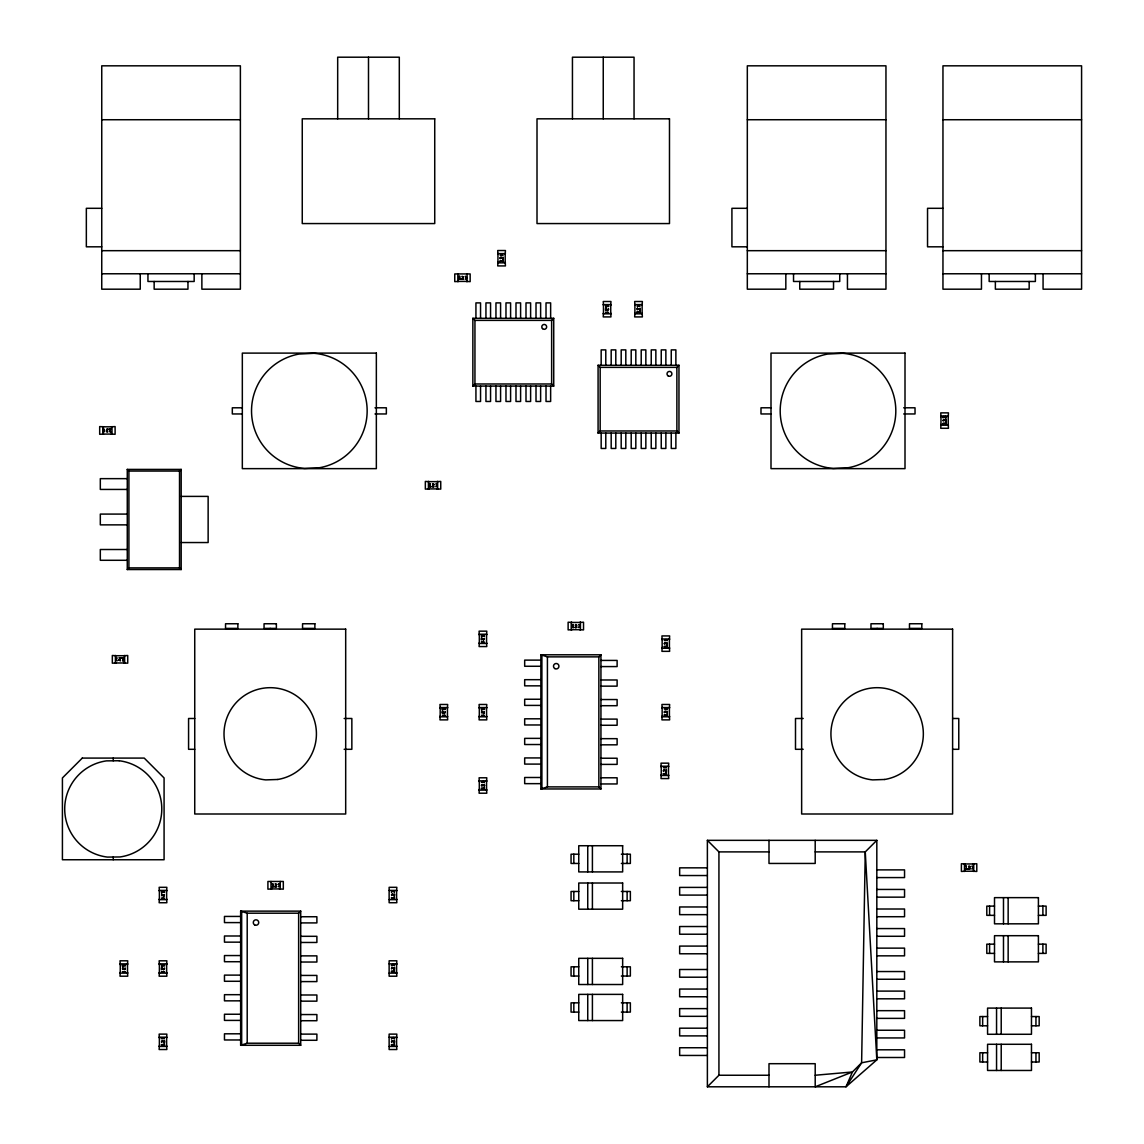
<?xml version="1.0" encoding="UTF-8"?>
<svg xmlns="http://www.w3.org/2000/svg" width="1144" height="1144" viewBox="0 0 1144 1144"><rect width="100%" height="100%" fill="white"/><g stroke="black" fill="none" stroke-linecap="round" stroke-linejoin="round"><path stroke-width="1.5" d="M164.364 1038.68C164.636 1036.164 157.157 1039.639 164.35 1038.495M394.351 891.877C394.694 893.006 393.178 890.289 391.577 891.548C390.905 894.193 392.535 888.488 394.537 891.662M394.351 965.35C394.694 966.437 393.178 963.877 391.577 965.035C390.905 967.681 392.535 961.975 394.537 965.136M394.351 1038.68C394.709 1039.753 393.15 1037.208 391.577 1038.352C390.933 1040.926 392.606 1035.306 394.537 1038.466M484.412 789.26L484.441 787.53M576.69 627.284C573.316 629.843 578.635 623.251 575.175 625.239C575.975 622.865 578.449 626.712 575.117 627.341L576.69 627.355M969.897 866.58L968.167 869.097L970.169 868.811M181.181 569.54L179.522 567.882L179.522 471.056L181.181 469.412L127.27 469.412L127.27 569.54L181.181 569.54L181.181 469.412M127.27 569.54L128.915 567.882L128.915 471.056L127.27 469.412M472.858 386.071L474.946 383.984L551.637 383.984L553.725 386.071L553.725 318.304L472.858 318.304L472.858 386.071L553.725 386.071M472.858 318.304L474.946 320.377L551.637 320.377L553.725 318.304M598.083 433.061L600.171 430.973L676.876 430.973L678.964 433.061L678.964 365.279L598.083 365.279L598.083 433.061L678.964 433.061M598.083 365.279L600.171 367.367L676.876 367.367L678.964 365.279M300.715 1045.287L298.641 1043.214L298.641 913.198L300.715 911.124L240.64 911.124L240.64 1045.287L300.715 1045.287L300.715 911.124M600.943 788.96L598.855 786.886L598.855 656.87L600.943 654.797L540.855 654.797L540.855 788.96L600.943 788.96L600.943 654.797M240.64 1045.287L247.204 1043.214L298.641 1043.214M540.855 788.96L547.418 786.886L598.855 786.886M876.819 840.339L865.264 851.894L861.618 1062.79L846.017 1086.8L707.378 1086.8L707.378 840.339L876.819 840.339L876.819 1059.859L846.017 1086.8L852.437 1071.971L861.618 1062.79L876.819 1059.859L865.264 851.894L815.2 851.894M707.378 1086.8L718.933 1075.246L718.933 851.894L707.378 840.339M637.38 308.465L637.294 309.895L637.279 308.294L640.025 310.124L640.025 308.136L639.811 309.924L637.423 308.208M164.25 895.938C164.479 891.491 164.464 899.227 161.719 894.308C161.919 898.455 160.832 892.206 164.021 895.838M125.125 969.411C125.254 964.864 125.425 972.715 122.594 967.781C122.794 971.942 121.707 965.679 124.896 969.311M484.184 713.098C484.427 708.636 484.441 716.416 481.667 711.454C481.867 715.615 480.766 709.366 483.969 712.984M572.872 624.724L572.057 624.781L573.087 624.452L572.872 627.355M966.137 866.265L965.321 866.323L966.351 865.979L966.137 868.897M815.2 1075.246L852.437 1071.971L815.2 1086.8L815.2 1063.691L768.997 1063.691L768.997 1086.8M101.745 119.734L240.383 119.734M747.318 119.734L885.956 119.734M942.956 119.734L1081.581 119.734M101.745 208.308L86.343 208.308L86.343 246.818L101.745 246.818M747.318 208.308L731.917 208.308L731.917 246.818L747.318 246.818M942.956 208.308L927.541 208.308L927.541 246.818L942.956 246.818M101.745 250.679L240.383 250.679M747.318 250.679L885.956 250.679M942.956 250.679L1081.581 250.679M497.726 253.596L505.433 253.596M497.94 254.368L497.726 250.522L505.433 250.522L505.205 254.368M502.874 260.961L499.957 260.961L500.371 262.019L500.243 261.175L502.874 261.175M497.94 262.076L497.726 265.923L505.433 265.923L505.205 262.076M497.726 262.848L505.433 262.848M101.745 273.773L240.383 273.773M747.318 273.773L885.956 273.773M942.956 273.773L1081.581 273.773M457.829 281.41L467.081 281.41M603.245 304.59L610.953 304.59M634.677 304.59L642.37 304.59M603.474 305.362L603.245 301.501L610.953 301.501L610.739 305.362M634.891 305.362L634.677 301.501L642.37 301.501L642.141 305.362M605.805 306.263L608.436 306.263L608.308 305.419L608.722 306.463L605.805 306.463M639.811 311.954L636.893 311.954L637.308 312.998L637.179 312.155L639.811 312.155M603.474 313.056L603.245 316.917L610.953 316.917L610.739 313.056M634.891 313.056L634.677 316.917L642.37 316.917L642.141 313.056M603.245 313.828L610.953 313.828M634.677 313.828L642.37 313.828M242.328 407.793L232.318 407.793L232.318 413.956L242.328 413.956M374.989 407.793L386.357 407.793L386.357 413.956L374.989 413.956M770.999 407.793L760.989 407.793L760.989 413.956L770.999 413.956M903.66 407.793L915.028 407.793L915.028 413.956L903.66 413.956M940.754 415.958L948.447 415.958M940.969 416.731L940.754 412.87L948.447 412.87L948.219 416.731M945.888 423.323L942.971 423.323L943.385 424.367L943.257 423.523L945.888 423.523M940.969 424.424L940.754 428.285L948.447 428.285L948.219 424.424M940.754 425.196L948.447 425.196M102.774 426.812L112.012 426.812M102.774 434.077L112.012 434.077M128.915 471.056L179.522 471.056M127.27 478.65L100.315 478.65L100.315 489.432L127.27 489.432M428.414 481.638L437.651 481.638M428.414 488.903L437.651 488.903M181.181 496.396L208.137 496.396L208.137 542.542L181.181 542.542M127.27 514.085L100.315 514.085L100.315 524.867L127.27 524.867M127.27 549.506L100.315 549.506L100.315 560.288L127.27 560.288M128.915 567.882L179.522 567.882M571.213 622.436L580.451 622.436M571.213 629.686L580.451 629.686M479.093 634.234L486.786 634.234M479.322 635.006L479.093 631.159L486.786 631.159L486.572 635.006M481.653 635.907L484.284 635.907L484.155 635.063L484.57 636.107L481.653 636.107M661.933 639.01L669.64 639.01M662.147 639.782L661.933 635.921L669.64 635.921L669.412 639.782M479.322 642.699L479.093 646.56L486.786 646.56L486.572 642.699M479.093 643.471L486.786 643.471M667.081 646.374L664.163 646.374L664.578 647.418L664.449 646.574L667.081 646.574M662.147 647.475L661.933 651.336L669.64 651.336L669.412 647.475M661.933 648.248L669.64 648.248M115.401 655.726L124.639 655.726M540.855 654.797L547.418 656.87L598.855 656.87M540.855 660.117L524.681 660.117L524.681 666.266L540.855 666.266M600.943 660.417L617.116 660.417L617.116 666.58L600.943 666.58M115.401 662.977L124.639 662.977M540.855 679.679L524.681 679.679L524.681 685.842L540.855 685.842M600.943 679.979L617.116 679.979L617.116 686.143L600.943 686.143M540.855 699.241L524.681 699.241L524.681 705.405L540.855 705.405M600.943 699.542L617.116 699.542L617.116 705.705L600.943 705.705M439.968 707.55L447.661 707.55M479.093 707.55L486.786 707.55M661.933 707.55L669.64 707.55M440.197 708.322L439.968 704.475L447.661 704.475L447.447 708.322M479.322 708.322L479.093 704.475L486.786 704.475L486.572 708.322M662.147 708.322L661.933 704.475L669.64 704.475L669.412 708.322M442.528 709.223L445.159 709.223L445.03 708.379L445.445 709.437L442.528 709.437M481.653 709.223L484.284 709.223L484.155 708.379L484.57 709.437L481.653 709.437M667.081 714.914L664.163 714.914L664.578 715.972L664.449 715.129L667.081 715.129M440.197 716.03L439.968 719.876L447.661 719.876L447.447 716.03M479.322 716.03L479.093 719.876L486.786 719.876L486.572 716.03M662.147 716.03L661.933 719.876L669.64 719.876L669.412 716.03M439.968 716.802L447.661 716.802M479.093 716.802L486.786 716.802M661.933 716.802L669.64 716.802M194.737 718.489L188.574 718.489L188.574 749.306L194.737 749.306M344.158 718.489L351.851 718.489L351.851 749.306L344.158 749.306M803.188 718.489L795.495 718.489L795.495 749.306L803.188 749.306M952.609 718.489L958.772 718.489L958.772 749.306L952.609 749.306M540.855 718.804L524.681 718.804L524.681 724.967L540.855 724.967M600.943 719.104L617.116 719.104L617.116 725.267L600.943 725.267M540.855 738.366L524.681 738.366L524.681 744.529L540.855 744.529M600.943 738.666L617.116 738.666L617.116 744.83L600.943 744.83M540.855 757.929L524.681 757.929L524.681 764.092L540.855 764.092M600.943 758.229L617.116 758.229L617.116 764.392L600.943 764.392M661.017 766.237L668.711 766.237M661.232 767.009L661.017 763.162L668.711 763.162L668.482 767.009M666.151 773.616L663.234 773.616L663.649 774.66L663.52 773.816L666.151 773.816M661.232 774.717L661.017 778.563L668.711 778.563L668.482 774.717M661.017 775.489L668.711 775.489M540.855 777.491L524.681 777.491L524.681 783.654L540.855 783.654M600.943 777.791L617.116 777.791L617.116 783.955L600.943 783.955M479.093 780.88L486.786 780.88M479.307 781.652L479.093 777.791L486.786 777.791L486.558 781.652M484.155 784.627C486.701 787.716 480.137 782.839 482.11 786.142C479.736 785.342 483.583 782.882 484.227 786.214M484.241 788.245L481.324 788.245L481.724 789.288L481.61 788.445L484.241 788.445M479.307 789.346L479.093 793.207L486.786 793.207L486.558 789.346M479.093 790.118L486.786 790.118M718.933 851.894L768.997 851.894M578.75 854.196L571.056 854.196L571.056 863.448L578.75 863.448M621.364 854.196L630.358 854.196L630.358 863.448L621.364 863.448M964.464 863.963L973.716 863.963M707.378 867.838L679.65 867.838L679.65 875.532L707.378 875.532M969.955 868.897L968.367 868.897C973.229 866.18 965.536 866.122 970.012 866.351M876.819 869.883L904.546 869.883L904.546 877.577L876.819 877.577M964.464 871.227L973.716 871.227M707.378 887.401L679.65 887.401L679.65 895.094L707.378 895.094M270.985 888.931L280.223 888.931M876.819 889.446L904.546 889.446L904.546 897.153L876.819 897.153M159.145 890.404L166.852 890.404M389.132 890.404L396.839 890.404M159.388 891.176L159.145 887.315L166.852 887.315L166.638 891.176M396.596 891.176L396.839 887.315L389.132 887.315L389.132 902.716L396.839 902.716L396.596 898.869M578.75 891.476L571.056 891.476L571.056 900.714L578.75 900.714M621.364 891.476L630.358 891.476L630.358 900.714L621.364 900.714M161.704 892.077L164.336 892.077L164.221 891.233L164.622 892.277L161.704 892.277M394.28 897.768L391.362 897.768L391.763 898.812L391.648 897.969L394.28 897.969M159.388 898.869L159.145 902.73L166.852 902.73L166.638 898.869M159.145 899.642L166.852 899.642M389.132 899.642L396.839 899.642M994.508 906.105L986.8 906.105L986.8 915.357L994.508 915.357M1038.409 906.105L1046.116 906.105L1046.116 915.357L1038.409 915.357M707.378 906.963L679.65 906.963L679.65 914.657L707.378 914.657M876.819 909.008L904.546 909.008L904.546 916.716L876.819 916.716M240.64 911.124L247.204 913.198L298.641 913.198M240.64 916.43L224.467 916.43L224.467 922.593L240.64 922.593M300.715 916.744L316.888 916.744L316.888 922.908L300.715 922.908M707.378 926.526L679.65 926.526L679.65 934.219L707.378 934.219M876.819 928.571L904.546 928.571L904.546 936.278L876.819 936.278M240.64 935.992L224.467 935.992L224.467 942.155L240.64 942.155M300.715 936.307L316.888 936.307L316.888 942.47L300.715 942.47M994.508 944.157L986.8 944.157L986.8 953.395L994.508 953.395M1038.409 944.157L1046.116 944.157L1046.116 953.395L1038.409 953.395M707.378 946.088L679.65 946.088L679.65 953.781L707.378 953.781M876.819 948.133L904.546 948.133L904.546 955.841L876.819 955.841M240.64 955.555L224.467 955.555L224.467 961.718L240.64 961.718M300.715 955.869L316.888 955.869L316.888 962.032L300.715 962.032M120.02 963.877L127.728 963.877M159.145 963.877L166.852 963.877M389.132 963.877L396.839 963.877M120.263 964.649L120.02 960.803L127.728 960.803L127.513 964.649M159.388 964.649L159.145 960.803L166.852 960.803L166.638 964.649M396.596 964.649L396.839 960.788L389.132 960.788L389.132 976.204L396.839 976.204L396.596 972.343M122.58 965.55L125.211 965.55L125.096 964.707L125.497 965.75L122.58 965.75M161.704 965.55L164.336 965.55L164.221 964.707L164.622 965.75L161.704 965.75M578.75 966.809L571.056 966.809L571.056 976.046L578.75 976.046M621.364 966.809L630.358 966.809L630.358 976.046L621.364 976.046M707.378 969.497L679.65 969.497L679.65 977.205L707.378 977.205M394.28 971.242L391.362 971.242L391.763 972.286L391.648 971.442L394.28 971.442M876.819 971.542L904.546 971.542L904.546 979.25L876.819 979.25M120.263 972.343L120.02 976.204L127.728 976.204L127.513 972.343M159.388 972.343L159.145 976.204L166.852 976.204L166.638 972.343M120.02 973.115L127.728 973.115M159.145 973.115L166.852 973.115M389.132 973.115L396.839 973.115M240.64 975.117L224.467 975.117L224.467 981.28L240.64 981.28M300.715 975.432L316.888 975.432L316.888 981.595L300.715 981.595M707.378 989.059L679.65 989.059L679.65 996.767L707.378 996.767M876.819 991.104L904.546 991.104L904.546 998.812L876.819 998.812M240.64 994.679L224.467 994.679L224.467 1000.843L240.64 1000.843M300.715 994.994L316.888 994.994L316.888 1001.157L300.715 1001.157M578.75 1002.845L571.056 1002.845L571.056 1012.097L578.75 1012.097M621.364 1002.845L630.358 1002.845L630.358 1012.097L621.364 1012.097M707.378 1008.622L679.65 1008.622L679.65 1016.33L707.378 1016.33M876.819 1010.667L904.546 1010.667L904.546 1018.374L876.819 1018.374M240.64 1014.242L224.467 1014.242L224.467 1020.405L240.64 1020.405M300.715 1014.556L316.888 1014.556L316.888 1020.72L300.715 1020.72M987.572 1016.558L979.879 1016.558L979.879 1025.796L987.572 1025.796M1031.473 1016.558L1039.181 1016.558L1039.181 1025.796L1031.473 1025.796M707.378 1028.184L679.65 1028.184L679.65 1035.892L707.378 1035.892M876.819 1030.244L904.546 1030.244L904.546 1037.937L876.819 1037.937M240.64 1033.804L224.467 1033.804L224.467 1039.967L240.64 1039.967M300.715 1034.119L316.888 1034.119L316.888 1040.282L300.715 1040.282M159.145 1037.193L166.852 1037.193M389.132 1037.193L396.839 1037.193M159.374 1037.966L159.145 1034.119L166.852 1034.119L166.624 1037.966M396.596 1037.966L396.839 1034.119L389.132 1034.119L389.132 1049.52L396.839 1049.52L396.596 1045.673M164.293 1044.558L161.375 1044.558L161.79 1045.616L161.661 1044.772L164.293 1044.772M394.28 1044.558L391.362 1044.558L391.763 1045.616L391.648 1044.772L394.28 1044.772M159.374 1045.673L159.145 1049.52L166.852 1049.52L166.624 1045.673M159.145 1046.445L166.852 1046.445M389.132 1046.445L396.839 1046.445M707.378 1047.747L679.65 1047.747L679.65 1055.454L707.378 1055.454M876.819 1049.806L904.546 1049.806L904.546 1057.499L876.819 1057.499M987.572 1052.752L979.879 1052.752L979.879 1062.004L987.572 1062.004M1031.473 1052.752L1039.181 1052.752L1039.181 1062.004L1031.473 1062.004M718.933 1075.246L768.997 1075.246M106.478 431.688C111.011 431.903 103.132 431.974 108.108 429.157C103.961 429.357 110.21 428.271 106.578 431.46M1043.071 273.773L1043.071 289.189L1081.581 289.189L1081.581 65.823L942.956 65.823L942.956 289.189L981.466 289.189L981.466 273.773M1042.885 906.105L1042.885 915.357M1042.885 944.157L1042.885 953.395M1035.949 1016.558L1035.949 1025.796M1035.949 1052.752L1035.949 1062.004M1035.377 273.773L1035.377 281.481L989.16 281.481L989.16 273.773M1029.171 281.481L1029.171 289.189L995.366 289.189L995.366 281.481M1008.15 897.64L1008.15 923.823M1008.15 935.692L1008.15 961.875M1003.488 897.64L1003.488 923.823M1003.488 935.692L1003.488 961.875M1001.214 1008.093L1001.214 1034.276M1001.214 1044.286L1001.214 1070.469M996.553 1008.093L996.553 1034.276M996.553 1044.286L996.553 1070.469M989.589 906.105L989.589 915.357M989.589 944.157L989.589 953.395M982.653 1016.558L982.653 1025.796M982.653 1052.752L982.653 1062.004M973.716 863.749L973.716 871.456M972.943 863.963L976.79 863.749L976.79 871.456L972.943 871.227M965.236 863.963L961.389 863.749L961.389 871.456L965.236 871.227M964.464 863.749L964.464 871.456M948.219 415.958L948.219 425.196M940.969 415.958L940.969 425.196M877.133 628.385L877.133 629.143M847.447 273.773L847.447 289.189L885.956 289.189L885.956 65.823L747.318 65.823L747.318 289.189L785.828 289.189L785.828 273.773M839.739 273.773L839.739 281.481L793.536 281.481L793.536 273.773M833.533 281.481L833.533 289.189L799.742 289.189L799.742 281.481M815.2 840.339L815.2 863.448L768.997 863.448L768.997 840.339M676.876 367.367L676.876 430.973M675.875 365.279L675.875 349.878L671.256 349.878L671.256 365.279M675.875 433.061L675.875 448.462L671.256 448.462L671.256 433.061M669.412 639.01L669.412 648.248M669.412 707.55L669.412 716.802M668.482 766.237L668.482 775.489M665.865 365.279L665.865 349.878L661.246 349.878L661.246 365.279M665.865 433.061L665.865 448.462L661.246 448.462L661.246 433.061M662.147 639.01L662.147 648.248M662.147 707.55L662.147 716.802M661.232 766.237L661.232 775.489M655.855 365.279L655.855 349.878L651.236 349.878L651.236 365.279M655.855 433.061L655.855 448.462L651.236 448.462L651.236 433.061M645.845 365.279L645.845 349.878L641.212 349.878L641.212 365.279M645.845 433.061L645.845 448.462L641.212 448.462L641.212 433.061M642.141 304.59L642.141 313.828M635.821 365.279L635.821 349.878L631.202 349.878L631.202 365.279M635.821 433.061L635.821 448.462L631.202 448.462L631.202 433.061M634.891 304.59L634.891 313.828M634.048 118.819L634.048 57.2L572.443 57.2L572.443 118.819M627.126 854.196L627.126 863.448M627.126 891.476L627.126 900.714M627.126 966.809L627.126 976.046M627.126 1002.845L627.126 1012.097M625.811 365.279L625.811 349.878L621.192 349.878L621.192 365.279M625.811 433.061L625.811 448.462L621.192 448.462L621.192 433.061M615.801 365.279L615.801 349.878L611.182 349.878L611.182 365.279M615.801 433.061L615.801 448.462L611.182 448.462L611.182 433.061M610.739 304.59L610.739 313.828M605.791 365.279L605.791 349.878L601.172 349.878L601.172 365.279M605.791 433.061L605.791 448.462L601.172 448.462L601.172 433.061M603.474 304.59L603.474 313.828M603.245 57.2L603.245 118.819M600.171 367.367L600.171 430.973M592.406 845.731L592.406 871.914M592.406 883.011L592.406 909.194M592.406 958.329L592.406 984.512M592.406 994.379L592.406 1020.562M587.744 845.731L587.744 871.914M587.744 883.011L587.744 909.194M587.744 958.329L587.744 984.512M587.744 994.379L587.744 1020.562M580.451 622.222L580.451 629.915M579.679 622.436L583.526 622.222L583.526 629.915L579.679 629.686M573.83 854.196L573.83 863.448M573.83 891.476L573.83 900.714M573.83 966.809L573.83 976.046M573.83 1002.845L573.83 1012.097M571.971 622.436L568.125 622.222L568.125 629.915L571.971 629.686M571.213 622.222L571.213 629.915M551.637 320.377L551.637 383.984M550.636 318.304L550.636 302.888L546.017 302.888L546.017 318.304M550.636 386.071L550.636 401.472L546.017 401.472L546.017 386.071M547.418 656.87L547.418 786.886M541.899 655.841L541.899 787.93M540.626 318.304L540.626 302.888L536.007 302.888L536.007 318.304M540.626 386.071L540.626 401.472L536.007 401.472L536.007 386.071M530.616 318.304L530.616 302.888L525.997 302.888L525.997 318.304M530.616 386.071L530.616 401.472L525.997 401.472L525.997 386.071M520.606 318.304L520.606 302.888L515.987 302.888L515.987 318.304M520.606 386.071L520.606 401.472L515.987 401.472L515.987 386.071M510.596 318.304L510.596 302.888L505.977 302.888L505.977 318.304M510.596 386.071L510.596 401.472L505.977 401.472L505.977 386.071M505.205 253.596L505.205 262.848M500.586 318.304L500.586 302.888L495.953 302.888L495.953 318.304M500.586 386.071L500.586 401.472L495.953 401.472L495.953 386.071M497.94 253.596L497.94 262.848M490.561 318.304L490.561 302.888L485.943 302.888L485.943 318.304M490.561 386.071L490.561 401.472L485.943 401.472L485.943 386.071M486.572 634.234L486.572 643.471M486.572 707.55L486.572 716.802M486.558 780.88L486.558 790.118M480.551 318.304L480.551 302.888L475.933 302.888L475.933 318.304M480.551 386.071L480.551 401.472L475.933 401.472L475.933 386.071M479.322 634.234L479.322 643.471M479.322 707.55L479.322 716.802M479.307 780.88L479.307 790.118M474.946 320.377L474.946 383.984M467.081 273.931L467.081 281.638M466.309 281.41L470.155 281.638L470.155 273.931L454.754 273.931L454.754 281.638L458.601 281.41M459.716 279.079L459.716 276.162L458.687 276.505L459.502 276.448L459.502 279.079M457.829 273.931L457.829 281.638M447.447 707.55L447.447 716.802M440.197 707.55L440.197 716.802M437.651 481.424L437.651 489.132M436.879 481.638L440.74 481.424L440.74 489.132L436.879 488.903M430.287 486.572L430.287 483.655L429.272 483.998L430.087 483.941L430.087 486.572M429.186 481.638L425.339 481.424L425.339 489.132L429.186 488.903M428.414 481.424L428.414 489.132M399.299 118.819L399.299 57.2L337.68 57.2L337.68 118.819M396.596 890.404L396.596 899.642M396.596 963.877L396.596 973.115M396.596 1037.193L396.596 1046.445M368.497 57.2L368.497 118.819M280.223 881.466L280.223 889.174M279.451 888.931L283.312 889.174L283.312 881.466L267.91 881.466L267.91 889.174L271.757 888.931M272.858 886.614L272.858 883.697L271.843 884.026L272.658 883.983L272.658 886.614M270.985 881.466L270.985 889.174M270.213 628.385L270.213 629.143M247.204 913.198L247.204 1043.214M241.67 912.154L241.67 1044.243M201.873 273.773L201.873 289.189L240.383 289.189L240.383 65.823L101.745 65.823L101.745 289.189L140.254 289.189L140.254 273.773M194.165 273.773L194.165 281.481L147.948 281.481L147.948 273.773M187.959 281.481L187.959 289.189L154.154 289.189L154.154 281.481M166.638 890.404L166.638 899.642M166.638 963.877L166.638 973.115M166.624 1037.193L166.624 1046.445M159.388 890.404L159.388 899.642M159.388 963.877L159.388 973.115M159.374 1037.193L159.374 1046.445M127.513 963.877L127.513 973.115M124.639 655.483L124.639 663.191M123.881 655.726L127.728 655.483L127.728 663.191L123.881 662.977M122.98 658.043L122.98 660.674L123.824 660.56L122.765 660.96L122.765 658.043M120.263 963.877L120.263 973.115M116.173 655.726L112.326 655.483L112.326 663.191L116.173 662.977M115.401 655.483L115.401 663.191M113.242 758.086L113.242 760.803M113.242 857.028L113.242 859.745M112.012 426.583L112.012 434.291M111.24 426.812L115.101 426.583L115.101 434.291L111.24 434.077M110.339 429.143L110.339 431.774L111.182 431.646L110.139 432.06L110.139 429.143M103.546 426.812L99.685 426.583L99.685 434.291L103.546 434.077M102.774 426.583L102.774 434.291M124.181 971.556C125.411 971.885 126.24 971.299 123.895 972.357C121.135 970.541 122.708 972.572 124.181 971.556M163.306 898.083C164.507 898.455 165.38 897.611 163.02 898.884C160.289 896.882 161.833 899.213 163.306 898.083M163.306 971.556C164.507 971.942 165.38 971.099 163.02 972.357C160.289 970.355 161.833 972.7 163.306 971.556M444.115 715.243C445.331 715.615 446.189 714.771 443.843 716.044C441.083 714.228 442.656 716.258 444.115 715.243M483.24 641.913C484.598 642.342 485.213 641.398 482.768 642.899C480.208 640.297 481.881 643.328 483.24 641.913M483.24 715.243C484.441 715.615 485.328 714.785 482.968 716.044C480.208 714.228 481.781 716.258 483.24 715.243M482.639 782.267C483.712 780.566 485.485 784.913 483.583 781.309C480.995 782.339 480.88 782.567 482.639 782.267M501.286 254.983C502.402 253.882 504.404 256.871 501.758 254.182C499.47 255.284 499.728 255.198 501.286 254.983M607.407 312.269C608.751 312.555 609.38 312.012 606.921 313.256C604.404 310.567 606.048 313.671 607.407 312.269M638.223 305.977C639.339 304.962 641.412 307.622 638.695 305.162C636.35 306.392 636.736 306.192 638.223 305.977M665.479 640.397C666.609 639.382 668.682 642.041 665.965 639.582C663.706 640.654 663.92 640.64 665.479 640.397M664.564 767.624C665.679 766.623 667.71 769.369 665.036 766.823C662.733 767.781 663.019 767.924 664.564 767.624M665.479 708.937C666.566 707.564 668.511 711.196 666.194 708.022C663.72 709.051 663.849 709.237 665.479 708.937M944.3 417.346L945.373 416.602L945.673 418.389L946.145 417.703L945.416 416.402L944.3 417.346M943.156 417.245C942.298 419.405 945.173 414.657 943.156 417.245M118.962 659.988L120.563 660.746L119.162 660.117L120.949 657.843L118.947 657.843L120.735 658.043L119.005 659.859M276.676 884.541L274.889 886.6L276.676 886.814L274.689 886.814L276.462 884.541L275.075 883.912L276.676 884.541M434.105 484.498L432.318 486.558L434.105 486.772L432.117 486.772L433.891 484.498L432.503 483.869L434.105 484.498M463.534 277.005L461.733 279.065L463.534 279.279L461.532 279.279L463.32 277.005L461.919 276.376L463.534 277.005M164.45 968.639L163.578 969.326L161.504 967.581L161.504 969.569L161.704 967.781C164.636 972.757 164.178 965.936 164.45 968.639M161.576 1041.541C161.876 1044.644 161.261 1037.465 164.278 1042.541L164.507 1040.74L164.507 1042.742L162.419 1040.997L161.576 1041.541M391.548 894.737C391.892 897.854 391.205 890.661 394.265 895.738L394.48 893.95L394.48 895.938L392.406 894.193L391.548 894.737M391.548 968.21C391.892 971.327 391.205 964.149 394.265 969.211L394.48 967.424L394.48 969.411L392.406 967.667L391.548 968.21M391.548 1041.541C391.892 1044.644 391.205 1037.465 394.265 1042.541L394.48 1040.74L394.48 1042.742L392.406 1040.997L391.548 1041.541M445.259 712.312L444.387 712.998L442.313 711.253L442.313 713.255L442.528 711.454C445.459 716.43 445.002 709.623 445.259 712.312M500.142 257.943C500.457 261.046 499.842 253.868 502.859 258.944L503.088 257.143L503.088 259.145L501 257.4L500.142 257.943M484.384 638.981L483.526 639.682L481.438 637.937L481.438 639.925L481.653 638.137C484.57 643.128 484.127 636.279 484.384 638.981M608.537 309.338L607.678 310.038L605.591 308.294L605.591 310.281L605.805 308.494C608.737 313.47 608.279 306.649 608.537 309.338M664.349 643.343C664.821 646.56 663.877 639.253 667.066 644.344C665.551 640.254 670.212 644.959 664.349 643.343M664.349 711.897C664.664 715 664.049 707.821 667.066 712.898C665.765 708.837 670.141 713.641 664.349 711.897M663.434 770.584C663.634 773.616 663.205 766.566 666.137 771.585L666.366 769.783L666.366 771.785L664.292 770.041L663.434 770.584M943.171 420.306C943.514 423.38 942.828 416.244 945.874 421.292L946.102 419.505L946.102 421.493L944.014 419.748L943.171 420.306M103.217 429.615C104.19 436.279 105.362 426.569 103.217 429.615M115.844 658.529C115.601 661.075 118.676 661.561 116.33 659.816C115.716 658.973 118.962 656.727 115.844 658.529M279.479 884.455C279.779 885.813 276.691 887.429 279.637 886.457C281.009 883.912 276.247 883.168 279.479 884.455M436.908 484.412C437.222 485.785 434.205 487.187 436.922 486.572C438.681 484.026 433.633 483.04 436.908 484.412M466.337 276.919C466.509 278.121 463.735 280.437 466.638 278.607C467.438 276.204 463.291 275.718 466.337 276.919M579.708 625.21C580.137 626.497 576.776 628.199 579.851 627.212C581.209 624.696 576.547 623.852 579.708 625.21M972.972 866.737C973.272 868.081 970.169 869.726 973.115 868.739C974.545 866.094 969.669 865.479 972.972 866.737M122.58 966.466L122.48 964.707L122.58 966.466M161.704 892.978L161.604 891.219L161.704 892.978M161.704 966.466L161.604 964.707L161.704 966.466M164.321 1043.757L164.393 1045.616L164.321 1043.757M502.902 260.16L502.974 262.019L502.902 260.16M442.528 710.138L442.413 708.379L442.528 710.138M394.308 896.953L394.38 898.812L394.38 896.925M481.653 636.822L481.538 635.063L481.653 636.822M394.308 970.427L394.38 972.3L394.38 970.398M481.653 710.138L481.538 708.379L481.653 710.138M394.308 1043.757L394.38 1045.616L394.38 1043.714M605.805 307.178L605.705 305.419L605.805 307.178M639.839 311.139L639.925 312.998L639.996 311.139M667.109 645.559L667.181 647.418L667.109 645.559M667.109 714.113L667.181 715.972L667.181 714.071M666.18 772.801L666.266 774.66L666.266 772.772M945.916 422.508L946.002 424.381L946.002 422.479M111.182 429.043L109.295 429.043L111.182 429.043M123.824 657.943L121.95 658.014L123.824 657.943M458.687 279.107L460.56 279.179L458.687 279.107M429.272 486.6L431.131 486.672L429.372 486.572M271.843 886.643L273.702 886.714L271.943 886.614M572.072 627.384L573.931 627.47L572.072 627.384M965.321 868.925L967.195 868.997L965.321 868.925M82.282 758.086L62.419 777.949L62.419 859.745L164.078 859.745L164.078 777.949L144.215 758.086L82.282 758.086M314.028 353.296L298.97 354.054A57.758 57.758 0 0 0 304.647 468.454L319.719 467.696A57.758 57.758 0 0 0 314.028 353.296M842.685 353.296L827.627 354.054A57.758 57.758 0 0 0 833.318 468.454L848.376 467.696A57.758 57.758 0 0 0 842.685 353.296M277.806 779.479L265.751 779.893A46.218 46.218 0 0 1 230.416 710.41A46.218 46.218 0 0 1 308.322 707.75A46.218 46.218 0 0 1 277.806 779.479M884.712 779.479L872.657 779.893A46.218 46.218 0 0 1 837.336 710.41A46.218 46.218 0 0 1 915.243 707.75A46.218 46.218 0 0 1 884.712 779.479M119.119 760.746L106.449 760.874A48.52 48.52 0 0 0 107.379 857.085L120.049 856.956A48.52 48.52 0 0 0 119.119 760.746M434.734 118.819L302.259 118.819L302.259 223.566L434.734 223.566L434.734 118.819M669.483 118.819L537.008 118.819L537.008 223.566L669.483 223.566L669.483 118.819M376.347 353.11L242.328 353.11L242.328 468.64L376.347 468.64L376.347 353.11M905.004 353.11L770.999 353.11L770.999 468.64L905.004 468.64L905.004 353.11M237.866 623.752L225.54 623.752L225.54 628.385L237.866 628.385L237.866 623.752M276.376 623.752L264.05 623.752L264.05 628.385L276.376 628.385L276.376 623.752M314.886 623.752L302.559 623.752L302.559 628.385L314.886 628.385L314.886 623.752M844.787 623.752L832.46 623.752L832.46 628.385L844.787 628.385L844.787 623.752M883.297 623.752L870.97 623.752L870.97 628.385L883.297 628.385L883.297 623.752M921.807 623.752L909.48 623.752L909.48 628.385L921.807 628.385L921.807 623.752M345.688 629.143L194.737 629.143L194.737 813.999L345.688 813.999L345.688 629.143M952.609 629.143L801.644 629.143L801.644 813.999L952.609 813.999L952.609 629.143M622.651 845.731L578.75 845.731L578.75 871.914L622.651 871.914L622.651 845.731M622.651 883.011L578.75 883.011L578.75 909.194L622.651 909.194L622.651 883.011M1038.409 897.64L994.508 897.64L994.508 923.823L1038.409 923.823L1038.409 897.64M1038.409 935.692L994.508 935.692L994.508 961.875L1038.409 961.875L1038.409 935.692M622.651 958.329L578.75 958.329L578.75 984.512L622.651 984.512L622.651 958.329M622.651 994.379L578.75 994.379L578.75 1020.562L622.651 1020.562L622.651 994.379M1031.473 1008.093L987.572 1008.093L987.572 1034.276L1031.473 1034.276L1031.473 1008.093M1031.473 1044.286L987.572 1044.286L987.572 1070.469L1031.473 1070.469L1031.473 1044.286M542.499 328.6A2.431 2.431 0 0 0 546.575 327.499A2.431 2.431 0 0 0 543.6 324.524A2.431 2.431 0 0 0 542.499 328.6M668.239 375.961A2.431 2.431 0 0 0 671.9 373.859A2.431 2.431 0 0 0 668.239 371.743A2.431 2.431 0 0 0 668.239 375.961M254.64 924.895A2.731 2.731 0 0 0 258.73 922.536A2.731 2.731 0 0 0 254.64 920.176A2.731 2.731 0 0 0 254.64 924.895M554.854 668.582A2.731 2.731 0 0 0 558.944 666.208A2.731 2.731 0 0 0 554.854 663.849A2.731 2.731 0 0 0 554.854 668.582"/></g></svg>
